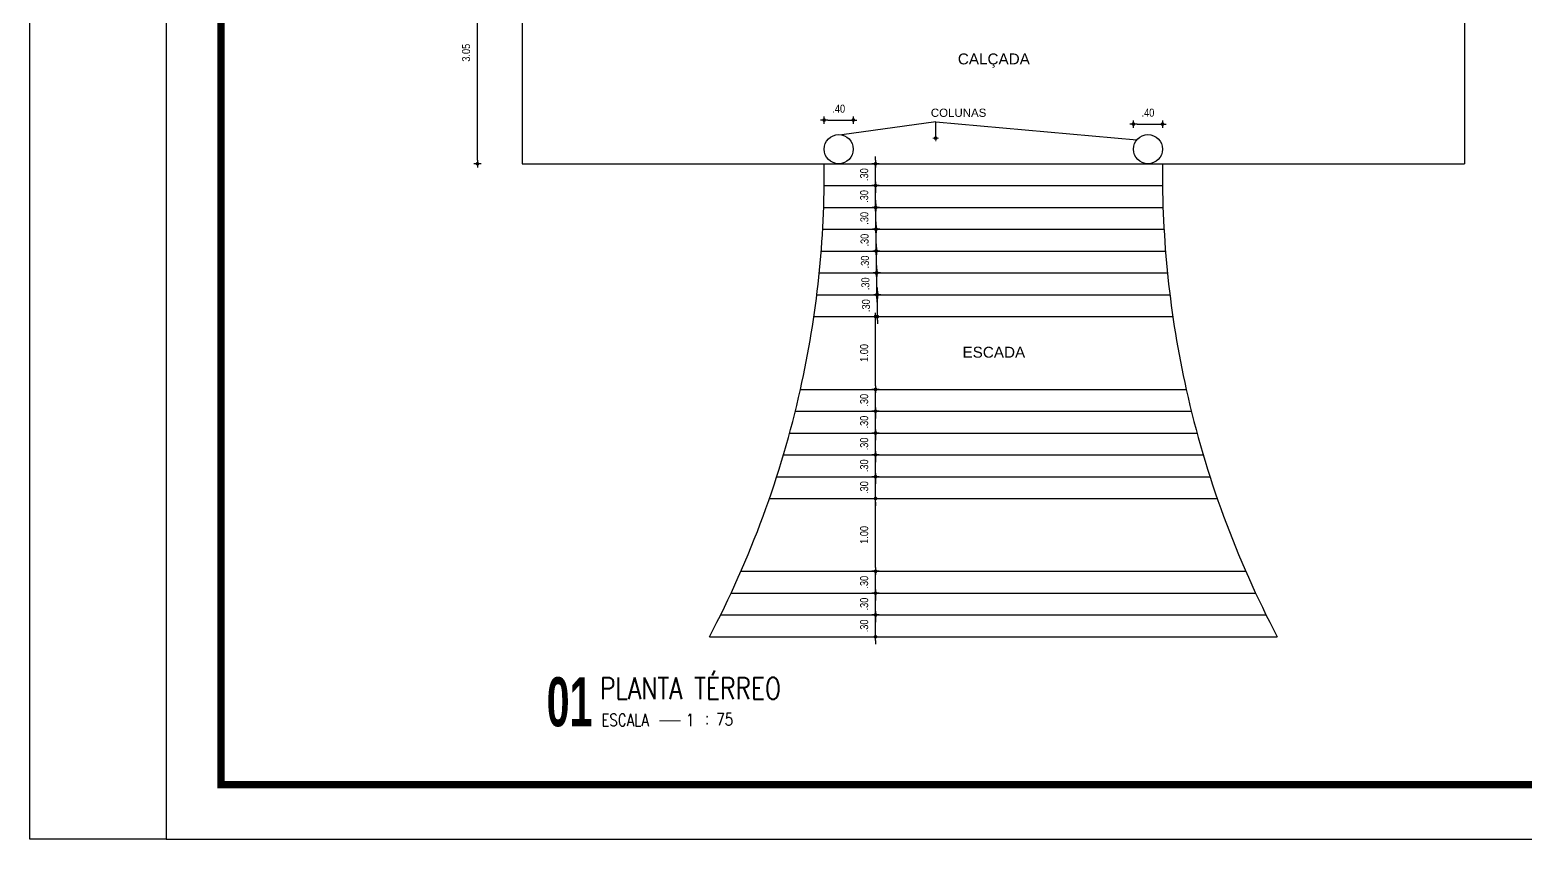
# Model space of a CAD drawing. Header units: millimetres. Extents: x 2739 to 2884, y 2105 to 2167.
# Drawn here: x 2799.58 to 2820.13, y 2122.51 to 2133.63 of the extents above; entities that cross this region are included whole.
import ezdxf
from ezdxf.enums import TextEntityAlignment as Align

# ---------------------------------------------------------------- set-up
doc = ezdxf.new("R2010")
doc.units = ezdxf.units.MM
for name, color, linetype in [('0-TEXTO 01', 230, 'Continuous'), ('a-pem-08', 8, 'Continuous'), ('A-PEN-W', 7, 'Continuous'), ('A-PEN-Y', 2, 'Continuous'), ('COTA', 2, 'Continuous'), ('E-Pen-B', 5, 'Continuous'), ('E-TXT-G', 3, 'Continuous'), ('E-TXT-Y', 2, 'Continuous'), ('PORTAS', 2, 'Continuous')]:
    doc.layers.add(name, color=color, linetype=linetype)
doc.layers.add('COTAS', color=53, linetype='Continuous', lineweight=9)
doc.layers.add('E-TXT-W', color=7, linetype='Continuous', lineweight=20)
doc.styles.add('CARIMBO_DADOS', font='arial.ttf', dxfattribs={"height": 0.1})
doc.styles.add('F2', font='ARIALN.TTF')
doc.styles.add('REG140', font='romans.shx', dxfattribs={"width": 0.8, "height": 0.35})
doc.styles.add('REG80', font='romans.shx', dxfattribs={"width": 0.8, "height": 0.1})
doc.styles.add('SANSSERIF2', font='sanssb__.ttf', dxfattribs={"width": 0.8})
doc.dimstyles.new('ARQUITETURA', dxfattribs={"dimtxt": 0.11, "dimasz": 0.05, "dimexe": 0.1, "dimexo": 0, "dimgap": 0.1, "dimtad": 1, "dimzin": 5, "dimdsep": 46, "dimtxsty": 'F2', "dimblk": 'COTA', "dimcen": 0, "dimse1": 1, "dimse2": 1, "dimadec": 0, "dimazin": 0, "dimtfac": 2, "dimtix": 1, "dimtmove": 2, "dimatfit": 3, "dimldrblk": 'COTA', "dimfxl": 1, "dimtolj": 1, "dimtzin": 5, "dimarcsym": 0})
doc.dimstyles.new('COTAS_EXTERNAS', dxfattribs={"dimtxt": 0.1, "dimasz": 0.01, "dimexe": 0, "dimexo": 0, "dimgap": 0.07, "dimtad": 1, "dimzin": 5, "dimdsep": 46, "dimtxsty": 'CARIMBO_DADOS', "dimblk1": 'CIRCULOS', "dimblk2": 'CIRCULOS', "dimsah": 1, "dimcen": 0, "dimse1": 1, "dimse2": 1, "dimclrd": 8, "dimclre": 8, "dimclrt": 230, "dimadec": 0, "dimazin": 0, "dimtfac": 100, "dimtix": 1, "dimtmove": 2, "dimatfit": 3, "dimldrblk": 'CIRCULOS', "dimfxl": 1, "dimtolj": 1, "dimtzin": 5, "dimarcsym": 0})

# ---------------------------------------------------------------- blocks, each defined once
blk = doc.blocks.new('CIRCULOS')
at = {"layer": 'COTAS'}
for p, q in [((-4, 0), (4, 0)), ((0, 4), (0, -4))]:
    blk.add_line(p, q, dxfattribs=at)
for radius in [2, 1]:
    blk.add_circle((0, 0), radius, dxfattribs=at)
blk = doc.blocks.new('COTA')
at = {"layer": 'COTA'}
for p, q in [((-1, 0), (1, 0)), ((0, 1), (0, -1))]:
    blk.add_line(p, q, dxfattribs=at)
at = {"layer": 'COTA', "const_width": 0.5}
blk.add_lwpolyline([(-0.25, 0, 1), (0.25, 0, 1)], format="xyb", close=True, dxfattribs=at)
blk = doc.blocks.new('*D157')
at = {"layer": 'COTAS', "color": 0, "lineweight": -2}
blk.add_line((2810.542, 2132.388), (2810.842, 2132.388), dxfattribs=at)
at = {"layer": 'Defpoints', "color": 0}
for p in [(2810.892, 2132.388), (2810.492, 2131.982), (2810.892, 2131.988)]:
    blk.add_point(p, dxfattribs=at)
at = {"layer": 'COTAS', "color": 0, "lineweight": -2, "xscale": 0.05, "yscale": 0.05, "zscale": 0.05, "rotation": 180}
blk.add_blockref('COTA', (2810.492, 2132.388), dxfattribs=at)
at = {"layer": 'COTAS', "color": 0, "lineweight": -2, "xscale": 0.05, "yscale": 0.05, "zscale": 0.05}
blk.add_blockref('COTA', (2810.892, 2132.388), dxfattribs=at)
at = {"layer": 'COTAS', "color": 0, "insert": (2810.692, 2132.544), "char_height": 0.11, "attachment_point": 5, "style": 'F2'}
blk.add_mtext('\\A1;.40', dxfattribs=at)
blk = doc.blocks.new('*D158')
at = {"layer": 'COTAS', "color": 0, "lineweight": -2}
blk.add_line((2814.792, 2132.333), (2815.092, 2132.333), dxfattribs=at)
at = {"layer": 'Defpoints', "color": 0}
for p in [(2815.142, 2132.333), (2814.742, 2131.988), (2815.142, 2131.988)]:
    blk.add_point(p, dxfattribs=at)
at = {"layer": 'COTAS', "color": 0, "lineweight": -2, "xscale": 0.05, "yscale": 0.05, "zscale": 0.05, "rotation": 180}
blk.add_blockref('COTA', (2814.742, 2132.333), dxfattribs=at)
at = {"layer": 'COTAS', "color": 0, "lineweight": -2, "xscale": 0.05, "yscale": 0.05, "zscale": 0.05}
blk.add_blockref('COTA', (2815.142, 2132.333), dxfattribs=at)
at = {"layer": 'COTAS', "color": 0, "insert": (2814.942, 2132.489), "char_height": 0.11, "attachment_point": 5, "style": 'F2'}
blk.add_mtext('\\A1;.40', dxfattribs=at)
blk = doc.blocks.new('*D159')
at = {"layer": 'COTAS', "color": 0, "lineweight": -2}
blk.add_line((2805.727, 2131.838), (2805.727, 2134.788), dxfattribs=at)
at = {"layer": 'Defpoints', "color": 0}
for p in [(2805.727, 2134.838), (2806.342, 2134.838), (2806.342, 2131.788)]:
    blk.add_point(p, dxfattribs=at)
at = {"layer": 'COTAS', "color": 0, "lineweight": -2, "xscale": 0.05, "yscale": 0.05, "zscale": 0.05}
for p, rotation in [((2805.727, 2134.838), 90), ((2805.727, 2131.788), 270)]:
    blk.add_blockref('COTA', p, dxfattribs=dict(at, rotation=rotation))
at = {"layer": 'COTAS', "color": 0, "insert": (2805.571, 2133.313), "char_height": 0.11, "attachment_point": 5, "rotation": 90, "style": 'F2'}
blk.add_mtext('\\A1;3.05', dxfattribs=at)
blk = doc.blocks.new('*D227')
at = {"layer": 'A-PEN-W', "color": 0, "lineweight": -2}
for p, q in [((2811.198, 2125.638), (2811.198, 2125.688)), ((2811.198, 2125.288), (2811.198, 2125.588)), ((2811.198, 2125.238), (2811.198, 2125.188))]:
    blk.add_line(p, q, dxfattribs=at)
at = {"layer": 'Defpoints', "color": 0}
for p in [(2811.198, 2125.588), (2811.449, 2125.588), (2811.449, 2125.288)]:
    blk.add_point(p, dxfattribs=at)
at = {"layer": 'A-PEN-W', "color": 0, "lineweight": -2, "xscale": 0.05, "yscale": 0.05, "zscale": 0.05}
for p, rotation in [((2811.198, 2125.588), 270), ((2811.198, 2125.288), 90)]:
    blk.add_blockref('COTA', p, dxfattribs=dict(at, rotation=rotation))
at = {"layer": 'A-PEN-W', "color": 0, "insert": (2811.042, 2125.438), "char_height": 0.11, "attachment_point": 5, "rotation": 90, "style": 'F2'}
blk.add_mtext('\\A1;.30', dxfattribs=at)
blk = doc.blocks.new('*D228')
at = {"layer": 'A-PEN-W', "color": 0, "lineweight": -2}
for p, q in [((2811.198, 2125.938), (2811.198, 2125.988)), ((2811.198, 2125.588), (2811.198, 2125.888)), ((2811.198, 2125.538), (2811.198, 2125.488))]:
    blk.add_line(p, q, dxfattribs=at)
at = {"layer": 'Defpoints', "color": 0}
for p in [(2811.198, 2125.888), (2811.198, 2125.888), (2811.449, 2125.588)]:
    blk.add_point(p, dxfattribs=at)
at = {"layer": 'A-PEN-W', "color": 0, "lineweight": -2, "xscale": 0.05, "yscale": 0.05, "zscale": 0.05}
for p, rotation in [((2811.198, 2125.888), 270), ((2811.198, 2125.588), 90)]:
    blk.add_blockref('COTA', p, dxfattribs=dict(at, rotation=rotation))
at = {"layer": 'A-PEN-W', "color": 0, "insert": (2811.042, 2125.738), "char_height": 0.11, "attachment_point": 5, "rotation": 90, "style": 'F2'}
blk.add_mtext('\\A1;.30', dxfattribs=at)
blk = doc.blocks.new('*D229')
at = {"layer": 'A-PEN-W', "color": 0, "lineweight": -2}
for p, q in [((2811.198, 2126.238), (2811.198, 2126.288)), ((2811.198, 2125.888), (2811.198, 2126.188)), ((2811.198, 2125.838), (2811.198, 2125.788))]:
    blk.add_line(p, q, dxfattribs=at)
at = {"layer": 'Defpoints', "color": 0}
for p in [(2811.198, 2126.188), (2811.198, 2126.188), (2811.198, 2125.888)]:
    blk.add_point(p, dxfattribs=at)
at = {"layer": 'A-PEN-W', "color": 0, "lineweight": -2, "xscale": 0.05, "yscale": 0.05, "zscale": 0.05}
for p, rotation in [((2811.198, 2126.188), 270), ((2811.198, 2125.888), 90)]:
    blk.add_blockref('COTA', p, dxfattribs=dict(at, rotation=rotation))
at = {"layer": 'A-PEN-W', "color": 0, "insert": (2811.042, 2126.038), "char_height": 0.11, "attachment_point": 5, "rotation": 90, "style": 'F2'}
blk.add_mtext('\\A1;.30', dxfattribs=at)
blk = doc.blocks.new('*D230')
at = {"layer": 'A-PEN-W', "color": 0, "lineweight": -2}
blk.add_line((2811.198, 2126.238), (2811.198, 2127.138), dxfattribs=at)
at = {"layer": 'Defpoints', "color": 0}
for p in [(2811.198, 2127.188), (2811.198, 2127.188), (2811.198, 2126.188)]:
    blk.add_point(p, dxfattribs=at)
at = {"layer": 'A-PEN-W', "color": 0, "lineweight": -2, "xscale": 0.05, "yscale": 0.05, "zscale": 0.05}
for p, rotation in [((2811.198, 2127.188), 90), ((2811.198, 2126.188), 270)]:
    blk.add_blockref('COTA', p, dxfattribs=dict(at, rotation=rotation))
at = {"layer": 'A-PEN-W', "color": 0, "insert": (2811.042, 2126.688), "char_height": 0.11, "attachment_point": 5, "rotation": 90, "style": 'F2'}
blk.add_mtext('\\A1;1.00', dxfattribs=at)
blk = doc.blocks.new('*D231')
at = {"layer": 'A-PEN-W', "color": 0, "lineweight": -2}
for p, q in [((2811.198, 2127.538), (2811.198, 2127.588)), ((2811.198, 2127.188), (2811.198, 2127.488)), ((2811.198, 2127.138), (2811.198, 2127.088))]:
    blk.add_line(p, q, dxfattribs=at)
at = {"layer": 'Defpoints', "color": 0}
for p in [(2811.198, 2127.488), (2811.198, 2127.488), (2811.198, 2127.188)]:
    blk.add_point(p, dxfattribs=at)
at = {"layer": 'A-PEN-W', "color": 0, "lineweight": -2, "xscale": 0.05, "yscale": 0.05, "zscale": 0.05}
for p, rotation in [((2811.198, 2127.488), 270), ((2811.198, 2127.188), 90)]:
    blk.add_blockref('COTA', p, dxfattribs=dict(at, rotation=rotation))
at = {"layer": 'A-PEN-W', "color": 0, "insert": (2811.042, 2127.338), "char_height": 0.11, "attachment_point": 5, "rotation": 90, "style": 'F2'}
blk.add_mtext('\\A1;.30', dxfattribs=at)
blk = doc.blocks.new('*D232')
at = {"layer": 'A-PEN-W', "color": 0, "lineweight": -2}
for p, q in [((2811.198, 2127.838), (2811.198, 2127.888)), ((2811.198, 2127.488), (2811.198, 2127.788)), ((2811.198, 2127.438), (2811.198, 2127.388))]:
    blk.add_line(p, q, dxfattribs=at)
at = {"layer": 'Defpoints', "color": 0}
for p in [(2811.198, 2127.788), (2811.198, 2127.788), (2811.198, 2127.488)]:
    blk.add_point(p, dxfattribs=at)
at = {"layer": 'A-PEN-W', "color": 0, "lineweight": -2, "xscale": 0.05, "yscale": 0.05, "zscale": 0.05}
for p, rotation in [((2811.198, 2127.788), 270), ((2811.198, 2127.488), 90)]:
    blk.add_blockref('COTA', p, dxfattribs=dict(at, rotation=rotation))
at = {"layer": 'A-PEN-W', "color": 0, "insert": (2811.042, 2127.638), "char_height": 0.11, "attachment_point": 5, "rotation": 90, "style": 'F2'}
blk.add_mtext('\\A1;.30', dxfattribs=at)
blk = doc.blocks.new('*D233')
at = {"layer": 'A-PEN-W', "color": 0, "lineweight": -2}
for p, q in [((2811.198, 2128.138), (2811.198, 2128.188)), ((2811.198, 2127.788), (2811.198, 2128.088)), ((2811.198, 2127.738), (2811.198, 2127.688))]:
    blk.add_line(p, q, dxfattribs=at)
at = {"layer": 'Defpoints', "color": 0}
for p in [(2811.198, 2128.088), (2811.198, 2128.088), (2811.198, 2127.788)]:
    blk.add_point(p, dxfattribs=at)
at = {"layer": 'A-PEN-W', "color": 0, "lineweight": -2, "xscale": 0.05, "yscale": 0.05, "zscale": 0.05}
for p, rotation in [((2811.198, 2128.088), 270), ((2811.198, 2127.788), 90)]:
    blk.add_blockref('COTA', p, dxfattribs=dict(at, rotation=rotation))
at = {"layer": 'A-PEN-W', "color": 0, "insert": (2811.042, 2127.938), "char_height": 0.11, "attachment_point": 5, "rotation": 90, "style": 'F2'}
blk.add_mtext('\\A1;.30', dxfattribs=at)
blk = doc.blocks.new('*D234')
at = {"layer": 'A-PEN-W', "color": 0, "lineweight": -2}
for p, q in [((2811.198, 2128.438), (2811.198, 2128.488)), ((2811.198, 2128.088), (2811.198, 2128.388)), ((2811.198, 2128.038), (2811.198, 2127.988))]:
    blk.add_line(p, q, dxfattribs=at)
at = {"layer": 'Defpoints', "color": 0}
for p in [(2811.198, 2128.388), (2811.198, 2128.388), (2811.198, 2128.088)]:
    blk.add_point(p, dxfattribs=at)
at = {"layer": 'A-PEN-W', "color": 0, "lineweight": -2, "xscale": 0.05, "yscale": 0.05, "zscale": 0.05}
for p, rotation in [((2811.198, 2128.388), 270), ((2811.198, 2128.088), 90)]:
    blk.add_blockref('COTA', p, dxfattribs=dict(at, rotation=rotation))
at = {"layer": 'A-PEN-W', "color": 0, "insert": (2811.042, 2128.238), "char_height": 0.11, "attachment_point": 5, "rotation": 90, "style": 'F2'}
blk.add_mtext('\\A1;.30', dxfattribs=at)
blk = doc.blocks.new('*D235')
at = {"layer": 'A-PEN-W', "color": 0, "lineweight": -2}
for p, q in [((2811.198, 2128.738), (2811.198, 2128.788)), ((2811.198, 2128.388), (2811.198, 2128.688)), ((2811.198, 2128.338), (2811.198, 2128.288))]:
    blk.add_line(p, q, dxfattribs=at)
at = {"layer": 'Defpoints', "color": 0}
for p in [(2811.198, 2128.688), (2811.198, 2128.688), (2811.198, 2128.388)]:
    blk.add_point(p, dxfattribs=at)
at = {"layer": 'A-PEN-W', "color": 0, "lineweight": -2, "xscale": 0.05, "yscale": 0.05, "zscale": 0.05}
for p, rotation in [((2811.198, 2128.688), 270), ((2811.198, 2128.388), 90)]:
    blk.add_blockref('COTA', p, dxfattribs=dict(at, rotation=rotation))
at = {"layer": 'A-PEN-W', "color": 0, "insert": (2811.042, 2128.538), "char_height": 0.11, "attachment_point": 5, "rotation": 90, "style": 'F2'}
blk.add_mtext('\\A1;.30', dxfattribs=at)
blk = doc.blocks.new('*D236')
at = {"layer": 'A-PEN-W', "color": 0, "lineweight": -2}
blk.add_line((2811.198, 2128.738), (2811.198, 2129.638), dxfattribs=at)
at = {"layer": 'Defpoints', "color": 0}
for p in [(2811.198, 2129.688), (2811.223, 2129.688), (2811.198, 2128.688)]:
    blk.add_point(p, dxfattribs=at)
at = {"layer": 'A-PEN-W', "color": 0, "lineweight": -2, "xscale": 0.05, "yscale": 0.05, "zscale": 0.05}
for p, rotation in [((2811.198, 2129.688), 90), ((2811.198, 2128.688), 270)]:
    blk.add_blockref('COTA', p, dxfattribs=dict(at, rotation=rotation))
at = {"layer": 'A-PEN-W', "color": 0, "insert": (2811.042, 2129.188), "char_height": 0.11, "attachment_point": 5, "rotation": 90, "style": 'F2'}
blk.add_mtext('\\A1;1.00', dxfattribs=at)
blk = doc.blocks.new('*D237')
at = {"layer": 'A-PEN-W', "color": 0, "lineweight": -2}
for p, q in [((2811.223, 2130.038), (2811.223, 2130.088)), ((2811.223, 2129.688), (2811.223, 2129.988)), ((2811.223, 2129.638), (2811.223, 2129.588))]:
    blk.add_line(p, q, dxfattribs=at)
at = {"layer": 'Defpoints', "color": 0}
for p in [(2811.215, 2129.988), (2811.223, 2129.988), (2811.223, 2129.688)]:
    blk.add_point(p, dxfattribs=at)
at = {"layer": 'A-PEN-W', "color": 0, "lineweight": -2, "xscale": 0.05, "yscale": 0.05, "zscale": 0.05}
for p, rotation in [((2811.223, 2129.988), 270), ((2811.223, 2129.688), 90)]:
    blk.add_blockref('COTA', p, dxfattribs=dict(at, rotation=rotation))
at = {"layer": 'A-PEN-W', "color": 0, "insert": (2811.067, 2129.838), "char_height": 0.11, "attachment_point": 5, "rotation": 90, "style": 'F2'}
blk.add_mtext('\\A1;.30', dxfattribs=at)
blk = doc.blocks.new('*D238')
at = {"layer": 'A-PEN-W', "color": 0, "lineweight": -2}
for p, q in [((2811.215, 2130.338), (2811.215, 2130.388)), ((2811.215, 2129.988), (2811.215, 2130.288)), ((2811.215, 2129.938), (2811.215, 2129.888))]:
    blk.add_line(p, q, dxfattribs=at)
at = {"layer": 'Defpoints', "color": 0}
for p in [(2811.209, 2130.288), (2811.215, 2130.288), (2811.215, 2129.988)]:
    blk.add_point(p, dxfattribs=at)
at = {"layer": 'A-PEN-W', "color": 0, "lineweight": -2, "xscale": 0.05, "yscale": 0.05, "zscale": 0.05}
for p, rotation in [((2811.215, 2130.288), 270), ((2811.215, 2129.988), 90)]:
    blk.add_blockref('COTA', p, dxfattribs=dict(at, rotation=rotation))
at = {"layer": 'A-PEN-W', "color": 0, "insert": (2811.059, 2130.138), "char_height": 0.11, "attachment_point": 5, "rotation": 90, "style": 'F2'}
blk.add_mtext('\\A1;.30', dxfattribs=at)
blk = doc.blocks.new('*D239')
at = {"layer": 'A-PEN-W', "color": 0, "lineweight": -2}
for p, q in [((2811.209, 2130.638), (2811.209, 2130.688)), ((2811.209, 2130.288), (2811.209, 2130.588)), ((2811.209, 2130.238), (2811.209, 2130.188))]:
    blk.add_line(p, q, dxfattribs=at)
at = {"layer": 'Defpoints', "color": 0}
for p in [(2811.205, 2130.588), (2811.209, 2130.588), (2811.209, 2130.288)]:
    blk.add_point(p, dxfattribs=at)
at = {"layer": 'A-PEN-W', "color": 0, "lineweight": -2, "xscale": 0.05, "yscale": 0.05, "zscale": 0.05}
for p, rotation in [((2811.209, 2130.588), 270), ((2811.209, 2130.288), 90)]:
    blk.add_blockref('COTA', p, dxfattribs=dict(at, rotation=rotation))
at = {"layer": 'A-PEN-W', "color": 0, "insert": (2811.053, 2130.438), "char_height": 0.11, "attachment_point": 5, "rotation": 90, "style": 'F2'}
blk.add_mtext('\\A1;.30', dxfattribs=at)
blk = doc.blocks.new('*D240')
at = {"layer": 'A-PEN-W', "color": 0, "lineweight": -2}
for p, q in [((2811.205, 2130.938), (2811.205, 2130.988)), ((2811.205, 2130.588), (2811.205, 2130.888)), ((2811.205, 2130.538), (2811.205, 2130.488))]:
    blk.add_line(p, q, dxfattribs=at)
at = {"layer": 'Defpoints', "color": 0}
for p in [(2811.201, 2130.888), (2811.205, 2130.888), (2811.205, 2130.588)]:
    blk.add_point(p, dxfattribs=at)
at = {"layer": 'A-PEN-W', "color": 0, "lineweight": -2, "xscale": 0.05, "yscale": 0.05, "zscale": 0.05}
for p, rotation in [((2811.205, 2130.888), 270), ((2811.205, 2130.588), 90)]:
    blk.add_blockref('COTA', p, dxfattribs=dict(at, rotation=rotation))
at = {"layer": 'A-PEN-W', "color": 0, "insert": (2811.048, 2130.738), "char_height": 0.11, "attachment_point": 5, "rotation": 90, "style": 'F2'}
blk.add_mtext('\\A1;.30', dxfattribs=at)
blk = doc.blocks.new('*D241')
at = {"layer": 'A-PEN-W', "color": 0, "lineweight": -2}
for p, q in [((2811.201, 2131.238), (2811.201, 2131.288)), ((2811.201, 2130.888), (2811.201, 2131.188)), ((2811.201, 2130.838), (2811.201, 2130.788))]:
    blk.add_line(p, q, dxfattribs=at)
at = {"layer": 'Defpoints', "color": 0}
for p in [(2811.199, 2131.188), (2811.201, 2131.188), (2811.201, 2130.888)]:
    blk.add_point(p, dxfattribs=at)
at = {"layer": 'A-PEN-W', "color": 0, "lineweight": -2, "xscale": 0.05, "yscale": 0.05, "zscale": 0.05}
for p, rotation in [((2811.201, 2131.188), 270), ((2811.201, 2130.888), 90)]:
    blk.add_blockref('COTA', p, dxfattribs=dict(at, rotation=rotation))
at = {"layer": 'A-PEN-W', "color": 0, "insert": (2811.045, 2131.038), "char_height": 0.11, "attachment_point": 5, "rotation": 90, "style": 'F2'}
blk.add_mtext('\\A1;.30', dxfattribs=at)
blk = doc.blocks.new('*D242')
at = {"layer": 'A-PEN-W', "color": 0, "lineweight": -2}
for p, q in [((2811.198, 2131.538), (2811.198, 2131.588)), ((2811.198, 2131.188), (2811.198, 2131.488)), ((2811.198, 2131.138), (2811.198, 2131.088))]:
    blk.add_line(p, q, dxfattribs=at)
at = {"layer": 'Defpoints', "color": 0}
for p in [(2811.198, 2131.488), (2811.198, 2131.488), (2811.199, 2131.188)]:
    blk.add_point(p, dxfattribs=at)
at = {"layer": 'A-PEN-W', "color": 0, "lineweight": -2, "xscale": 0.05, "yscale": 0.05, "zscale": 0.05}
for p, rotation in [((2811.198, 2131.488), 270), ((2811.198, 2131.188), 90)]:
    blk.add_blockref('COTA', p, dxfattribs=dict(at, rotation=rotation))
at = {"layer": 'A-PEN-W', "color": 0, "insert": (2811.042, 2131.338), "char_height": 0.11, "attachment_point": 5, "rotation": 90, "style": 'F2'}
blk.add_mtext('\\A1;.30', dxfattribs=at)
blk = doc.blocks.new('*D243')
at = {"layer": 'A-PEN-W', "color": 0, "lineweight": -2}
for p, q in [((2811.198, 2131.838), (2811.198, 2131.888)), ((2811.198, 2131.488), (2811.198, 2131.788)), ((2811.198, 2131.438), (2811.198, 2131.388))]:
    blk.add_line(p, q, dxfattribs=at)
at = {"layer": 'Defpoints', "color": 0}
for p in [(2811.198, 2131.788), (2811.198, 2131.788), (2811.198, 2131.488)]:
    blk.add_point(p, dxfattribs=at)
at = {"layer": 'A-PEN-W', "color": 0, "lineweight": -2, "xscale": 0.05, "yscale": 0.05, "zscale": 0.05}
for p, rotation in [((2811.198, 2131.788), 270), ((2811.198, 2131.488), 90)]:
    blk.add_blockref('COTA', p, dxfattribs=dict(at, rotation=rotation))
at = {"layer": 'A-PEN-W', "color": 0, "insert": (2811.042, 2131.638), "char_height": 0.11, "attachment_point": 5, "rotation": 90, "style": 'F2'}
blk.add_mtext('\\A1;.30', dxfattribs=at)
blk = doc.blocks.new('IND_DES')
at = {"layer": 'E-TXT-W'}
blk.add_line((0.027, -0.243), (0.198, -0.243), dxfattribs=at)
at = {"layer": 'E-TXT-G', "style": 'REG80', "width": 0.8}
for s, p in [('ESCALA', (-0.446, -0.286)), ('1', (0.243, -0.286)), (':', (0.399, -0.271))]:
    blk.add_text(s, height=0.1, dxfattribs=at).set_placement(p)
blk.add_attdef('ESCALA', (0.49, -0.281), '', height=0.1, dxfattribs=at)
at = {"layer": 'E-TXT-W', "style": 'SANSSERIF2', "width": 0.6}
blk.add_attdef('00', text='', height=0.4, dxfattribs=at).set_placement((-0.708, -0.288), align=Align.CENTER)
at = {"layer": 'E-TXT-Y', "style": 'REG140', "width": 0.8}
for tag, p in [('PROJETO', (-0.456, 0.183)), ('DESENHO', (-0.458, -0.066))]:
    blk.add_attdef(tag, p, '', height=0.175, dxfattribs=at)

msp = doc.modelspace()

# ---------------------------------------------------------------- linework, layer by layer
for p, q in [((2806.342, 2134.838), (2806.342, 2131.788)), ((2819.292, 2134.838), (2819.292, 2131.788)), ((2806.342, 2131.788), (2819.292, 2131.788)), ((2810.095, 2128.388), (2815.538, 2128.388)), ((2810.017, 2128.088), (2815.616, 2128.088)), ((2809.932, 2127.788), (2815.701, 2127.788)), ((2809.84, 2127.488), (2815.793, 2127.488)), ((2809.739, 2127.188), (2815.894, 2127.188)), ((2809.348, 2126.188), (2816.285, 2126.188)), ((2809.212, 2125.888), (2816.421, 2125.888)), ((2809.067, 2125.588), (2816.566, 2125.588)), ((2808.914, 2125.288), (2816.72, 2125.288))]:
    msp.add_line(p, q)
msp.add_lwpolyline([(2801.451, 2122.508), (2862.651, 2122.508), (2862.651, 2167.058), (2801.451, 2167.058)], close=True)
at = {"const_width": 0.1}
msp.add_lwpolyline([(2802.201, 2123.258), (2861.901, 2123.258), (2861.901, 2166.308), (2802.201, 2166.308)], close=True, dxfattribs=at)
msp.add_lwpolyline([(2801.451, 2122.508), (2799.576, 2122.508), (2799.576, 2142.008), (2801.451, 2143.883), (2802.201, 2143.883)])
at = {"layer": 'a-pem-08'}
msp.add_line((2812.025, 2132.365), (2814.787, 2132.115), dxfattribs=at)
at = {"layer": 'A-PEN-W'}
for centre, start, end in [((2796.868, 2131.654), 332.1446, 347.4264), ((2828.766, 2131.654), 192.5736, 207.8554)]:
    msp.add_arc(centre, 13.625, start, end, dxfattribs=at)
at = {"layer": 'E-Pen-B'}
for centre in [(2810.692, 2131.988), (2814.942, 2131.988)]:
    msp.add_circle(centre, 0.2, dxfattribs=at)
at = {"layer": 'PORTAS'}
for p, q in [((2810.491, 2131.488), (2815.142, 2131.488)), ((2810.484, 2131.188), (2815.149, 2131.188)), ((2810.471, 2130.888), (2815.162, 2130.888)), ((2810.45, 2130.588), (2815.183, 2130.588)), ((2810.424, 2130.288), (2815.21, 2130.288)), ((2810.39, 2129.988), (2815.243, 2129.988)), ((2810.35, 2129.688), (2815.283, 2129.688)), ((2810.165, 2128.688), (2815.468, 2128.688))]:
    msp.add_line(p, q, dxfattribs=at)
for centre, start, end in [((2796.868, 2131.654), 347.4264, 0.5636), ((2828.766, 2131.654), 179.4364, 192.5736)]:
    msp.add_arc(centre, 13.625, start, end, dxfattribs=at)

# ---------------------------------------------------------------- block references
ref = msp.add_blockref('IND_DES', (2808.182, 2124.543), dxfattribs=dict(xscale=1.687496000000465, yscale=1.687496000000465, zscale=1.687496000000465))
ref.add_attrib('00', '01', dxfattribs={"layer": 'E-TXT-W', "height": 0.675, "style": 'SANSSERIF2', "width": 0.6}).set_placement((2806.993, 2124.057), align=Align.CENTER)
ref.add_attrib('DESENHO', 'PLANTA TÉRREO', (2807.409, 2124.432), dxfattribs={"layer": 'E-TXT-Y', "height": 0.29531, "style": 'REG140', "width": 0.8})
ref.add_attrib('ESCALA', '75', (2809.009, 2124.069), dxfattribs={"layer": 'E-TXT-G', "height": 0.1688, "style": 'REG80', "width": 0.8})

# ---------------------------------------------------------------- texts
at = {"color": 230, "char_height": 0.15, "attachment_point": 5, "style": 'CARIMBO_DADOS'}
for s, insert in [('CALÇADA', (2812.824, 2133.205)), ('ESCADA ', (2812.824, 2129.197))]:
    msp.add_mtext(s, dxfattribs=dict(at, insert=insert))
at = {"layer": '0-TEXTO 01', "color": 230, "insert": (2812.721, 2132.545), "char_height": 0.113, "width": 1.7403, "attachment_point": 3, "style": 'CARIMBO_DADOS'}
msp.add_mtext('\\A1;COLUNAS', dxfattribs=at)

# ---------------------------------------------------------------- dimensions: what is measured, and where the dimension line sits
at = {"layer": 'A-PEN-W'}
for base, p1, p2, picture, middle in [((2811.198, 2131.788), (2811.198, 2131.488), (2811.198, 2131.788), '*D243', (2811.042, 2131.638)), ((2811.198, 2131.488), (2811.199, 2131.188), (2811.198, 2131.488), '*D242', (2811.042, 2131.338)), ((2811.201, 2131.188), (2811.201, 2130.888), (2811.199, 2131.188), '*D241', (2811.045, 2131.038)), ((2811.205, 2130.888), (2811.205, 2130.588), (2811.201, 2130.888), '*D240', (2811.048, 2130.738)), ((2811.209, 2130.588), (2811.209, 2130.288), (2811.205, 2130.588), '*D239', (2811.053, 2130.438)), ((2811.215, 2130.288), (2811.215, 2129.988), (2811.209, 2130.288), '*D238', (2811.059, 2130.138)), ((2811.223, 2129.988), (2811.223, 2129.688), (2811.215, 2129.988), '*D237', (2811.067, 2129.838)), ((2811.198, 2129.688), (2811.198, 2128.688), (2811.223, 2129.688), '*D236', (2811.042, 2129.188)), ((2811.198, 2128.688), (2811.198, 2128.388), (2811.198, 2128.688), '*D235', (2811.042, 2128.538)), ((2811.198, 2128.388), (2811.198, 2128.088), (2811.198, 2128.388), '*D234', (2811.042, 2128.238)), ((2811.198, 2128.088), (2811.198, 2127.788), (2811.198, 2128.088), '*D233', (2811.042, 2127.938)), ((2811.198, 2127.788), (2811.198, 2127.488), (2811.198, 2127.788), '*D232', (2811.042, 2127.638)), ((2811.198, 2127.488), (2811.198, 2127.188), (2811.198, 2127.488), '*D231', (2811.042, 2127.338)), ((2811.198, 2127.188), (2811.198, 2126.188), (2811.198, 2127.188), '*D230', (2811.042, 2126.688)), ((2811.198, 2126.188), (2811.198, 2125.888), (2811.198, 2126.188), '*D229', (2811.042, 2126.038)), ((2811.198, 2125.888), (2811.449, 2125.588), (2811.198, 2125.888), '*D228', (2811.042, 2125.738)), ((2811.198, 2125.588), (2811.449, 2125.288), (2811.449, 2125.588), '*D227', (2811.042, 2125.438))]:
    dim = msp.add_linear_dim(base=base, p1=p1, p2=p2, angle=90, dimstyle='ARQUITETURA', dxfattribs=at)
    dim.commit()
    dim.dimension.update_dxf_attribs({"geometry": picture, "text_midpoint": middle})
at = {"layer": 'COTAS'}
dim = msp.add_linear_dim(base=(2805.727, 2134.838), p1=(2806.342, 2131.788), p2=(2806.342, 2134.838), angle=90, dimstyle='ARQUITETURA', dxfattribs=at)
dim.commit()
dim.dimension.update_dxf_attribs({"geometry": '*D159', "text_midpoint": (2805.571, 2133.313)})
for base, p1, p2, picture, middle in [((2810.892, 2132.388), (2810.492, 2131.982), (2810.892, 2131.988), '*D157', (2810.692, 2132.544)), ((2815.142, 2132.333), (2814.742, 2131.988), (2815.142, 2131.988), '*D158', (2814.942, 2132.489))]:
    dim = msp.add_linear_dim(base=base, p1=p1, p2=p2, dimstyle='ARQUITETURA', dxfattribs=at)
    dim.commit()
    dim.dimension.update_dxf_attribs({"geometry": picture, "text_midpoint": middle})

# ---------------------------------------------------------------- leaders
at = {"layer": 'A-PEN-Y', "annotation_type": 0, "has_hookline": 1, "hookline_direction": 1, "text_width": 0.747}
msp.add_leader([(2812.025, 2132.139), (2812.025, 2132.365), (2810.736, 2132.183)], dimstyle='COTAS_EXTERNAS', override={"dimgap": 0.07, "dimtad": 0, "dimfxl": 0, "dimfxlon": 1, "dimarcsym": 1}, dxfattribs=at)

doc.saveas('drawing.dxf')
